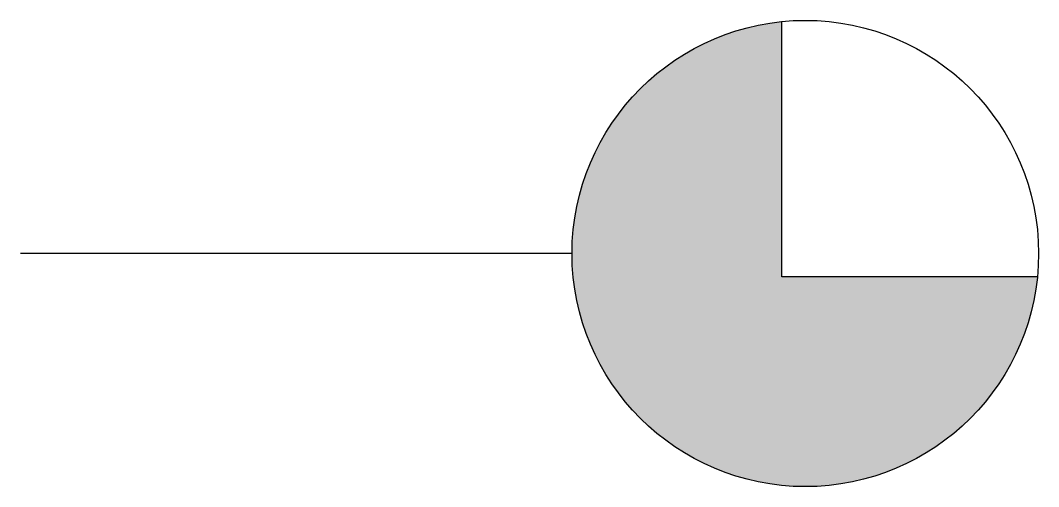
# Model space of a CAD drawing. Header units: metres. Extents: x 0 to 6.46, y -1.48 to 1.48.
import ezdxf

# ---------------------------------------------------------------- set-up
doc = ezdxf.new("R2010")
doc.units = ezdxf.units.M

msp = doc.modelspace()

# ---------------------------------------------------------------- hatches: boundary and pattern name
h = msp.add_hatch(color=256)
h.dxf.hatch_style = 1
h.paths.add_polyline_path([(4.8322, -0.148), (4.8322, 1.4728, 0.38517), (3.5, 0, 0.95113), (6.453, -0.148)])

# ---------------------------------------------------------------- linework, layer by layer
for p, q in [((4.8322, -0.148), (4.8322, 1.4728)), ((3.5, 0), (0, 0)), ((6.453, -0.148), (4.8322, -0.148))]:
    msp.add_line(p, q)
msp.add_circle((4.9802, 0), 1.4802)

doc.saveas('drawing.dxf')
